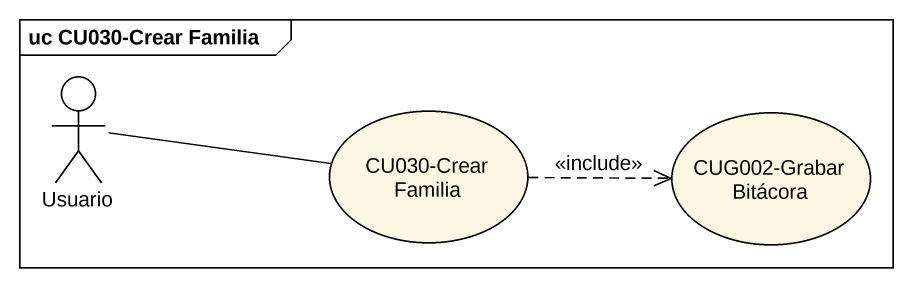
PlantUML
@startuml
mainframe uc CU030-Crear Familia
actor Usuario
usecase "CU030-Crear Familia" as CU030_Crear_Familia
usecase "CUG002-Grabar Bitácora" as CUG002_Grabar_Bitácora
Usuario -right- CU030_Crear_Familia
CU030_Crear_Familia .right.> CUG002_Grabar_Bitácora : <<include>>
@enduml
